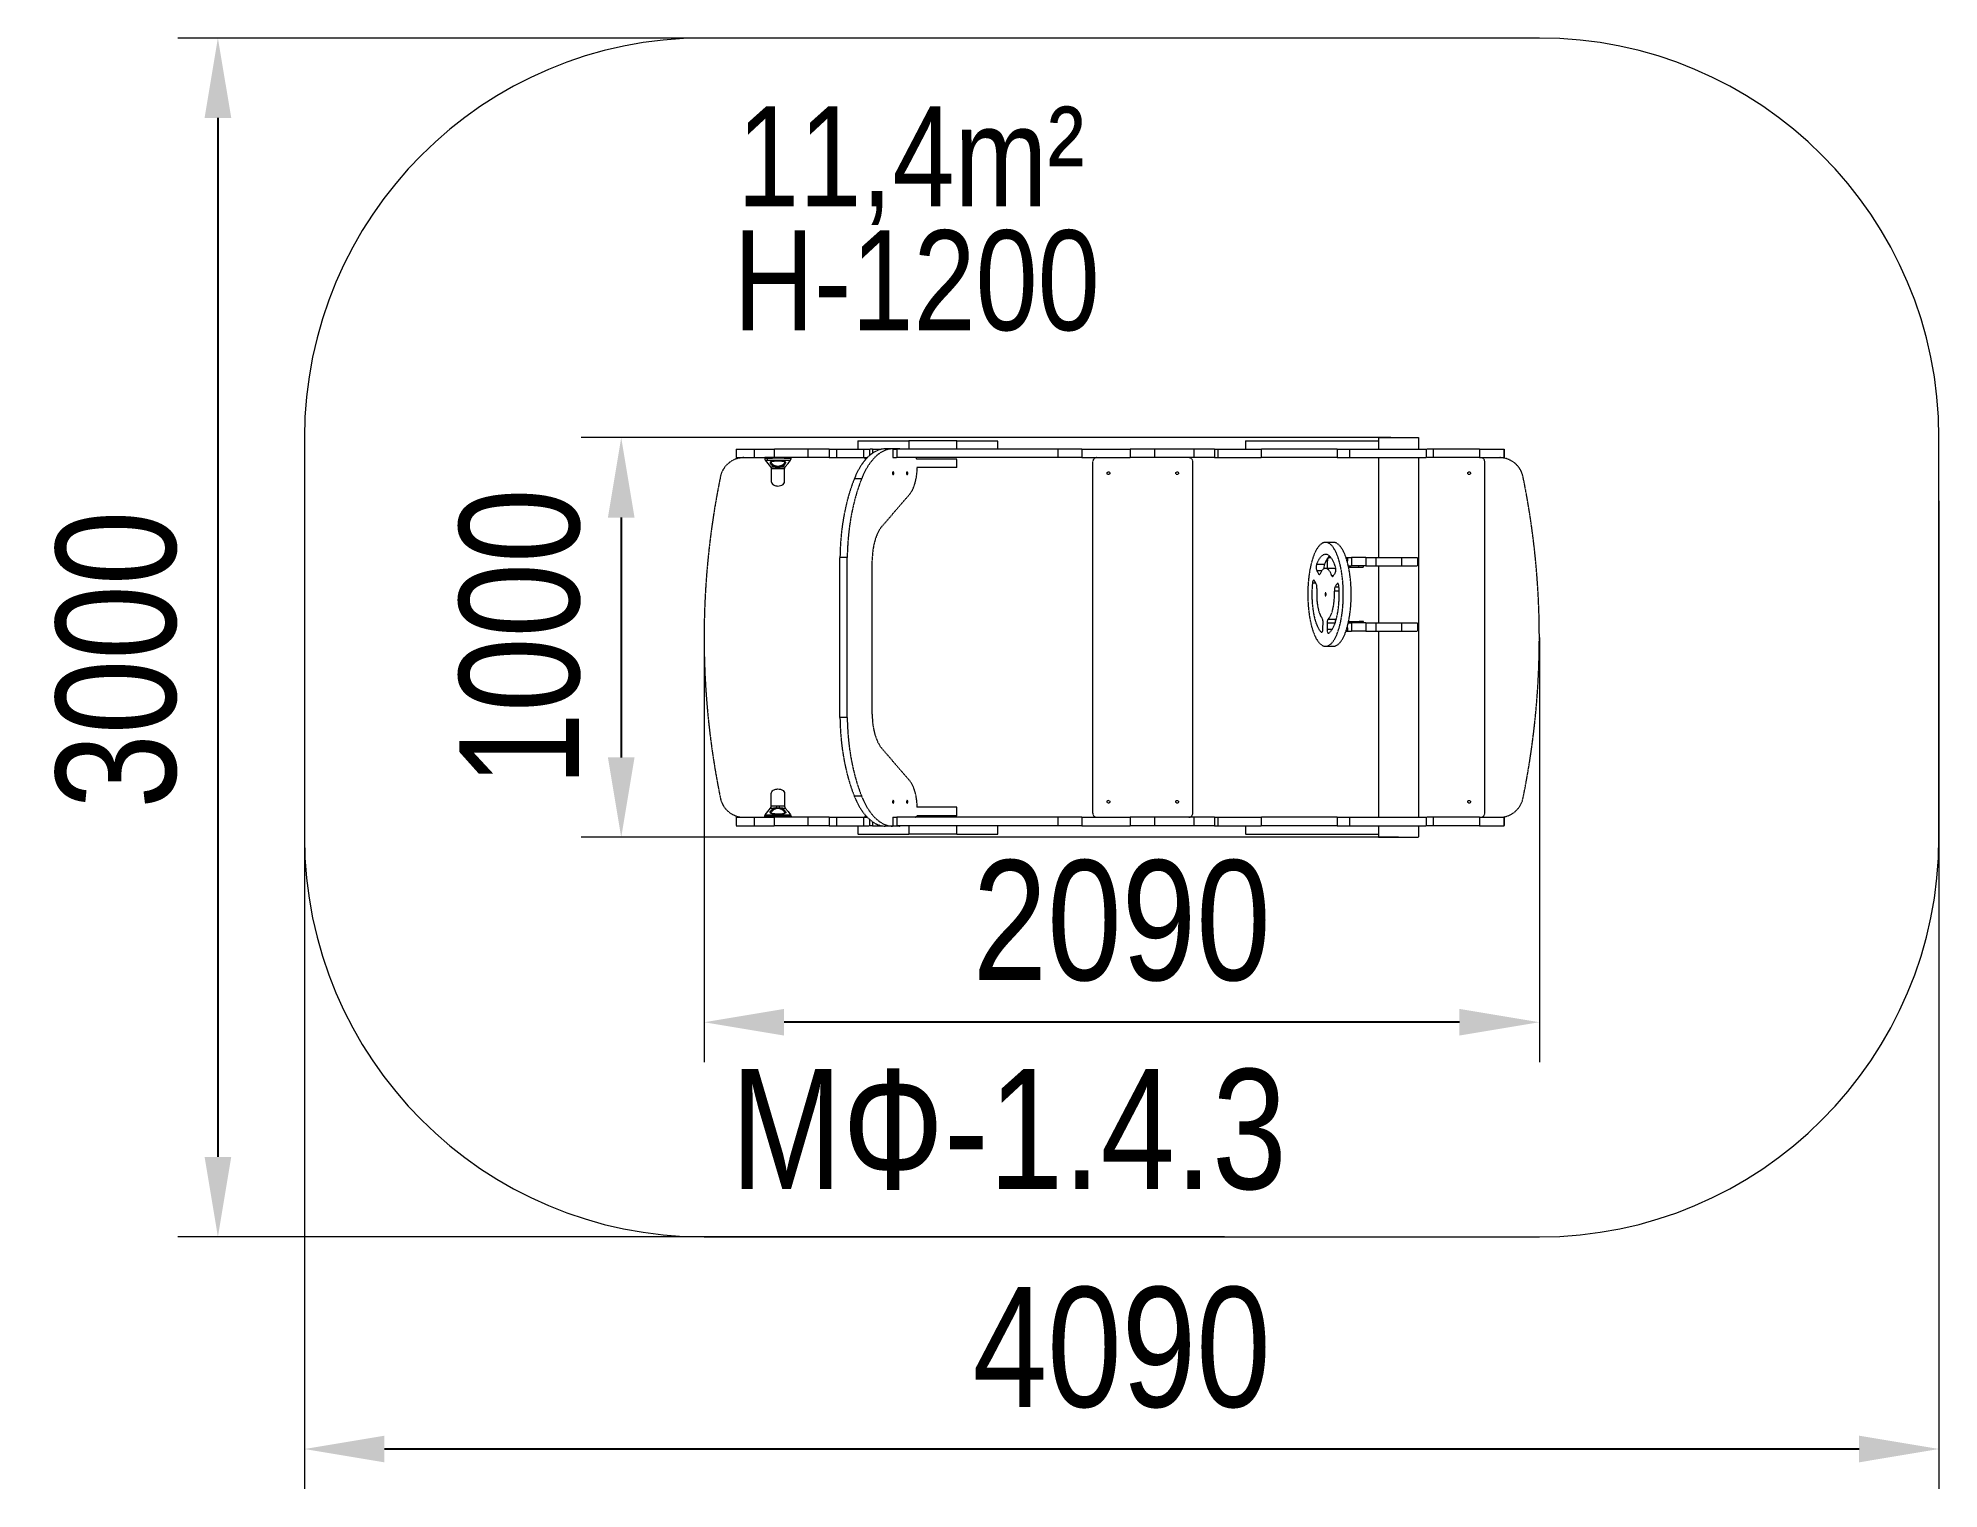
# Model space of a CAD drawing. Header units: millimetres. Extents: x -2702 to 2055, y -1669 to 1962.
import ezdxf

# ---------------------------------------------------------------- set-up
doc = ezdxf.new("R2010")
doc.units = ezdxf.units.MM
doc.linetypes.add('HIDDEN', pattern=[1.905, 1.27, -0.635])
for name, color, linetype in [('DIKOM_АРТИКУЛ', 7, 'Continuous'), ('DIKOM_ЗОНА', 90, 'Continuous'), ('DIKOM_ОБЪЕКТ', 7, 'Continuous'), ('DIKOM_РАЗМЕР_ЗОНА', 7, 'Continuous'), ('DIKOM_РАЗМЕР_ОБЪЕКТА', 7, 'Continuous')]:
    doc.layers.add(name, color=color, linetype=linetype)
doc.styles.add('style1', font='arialbd.ttf', dxfattribs={"width": 0.8})
doc.dimstyles.new('1-50', dxfattribs={"dimtxt": 300, "dimasz": 200, "dimexe": 100, "dimexo": 0, "dimgap": 100, "dimtad": 1, "dimtoh": 1, "dimtxsty": 'style1', "dimcen": 200, "dimclrd": 7, "dimclre": 7, "dimclrt": 7, "dimadec": 1, "dimazin": 2, "dimtfac": 1, "dimtmove": 0, "dimatfit": 2, "dimfxl": 0, "dimlwd": 25, "dimlwe": 18, "dimarcsym": 0})

# ---------------------------------------------------------------- blocks, each defined once
blk = doc.blocks.new('*D1')
at = {"layer": 'Defpoints', "color": 0, "transparency": 16777216}
for p in [(-1035.4, 462.2), (1054.6, 462.2), (-1035.4, -500.6)]:
    blk.add_point(p, dxfattribs=at)
at = {"layer": 'DIKOM_РАЗМЕР_ОБЪЕКТА', "color": 7, "lineweight": 18, "transparency": 16777216}
for p, q in [((-1035.4, 462.2), (-1035.4, -600.6)), ((1054.6, 462.2), (1054.6, -600.6))]:
    blk.add_line(p, q, dxfattribs=at)
at = {"layer": 'DIKOM_РАЗМЕР_ОБЪЕКТА', "color": 7, "lineweight": 25, "transparency": 16777216}
blk.add_line((854.6, -500.6), (-835.4, -500.6), dxfattribs=at)
at = {"layer": 'DIKOM_РАЗМЕР_ОБЪЕКТА', "color": 7, "transparency": 16777216}
for points in [[(-835.4, -467.3), (-835.4, -533.9), (-1035.4, -500.6)], [(854.6, -467.3), (854.6, -533.9), (1054.6, -500.6)]]:
    blk.add_solid(points, dxfattribs=at)
at = {"layer": 'DIKOM_РАЗМЕР_ОБЪЕКТА', "color": 7, "transparency": 16777216, "insert": (9.6, -247.4), "char_height": 300, "attachment_point": 5, "style": 'style1'}
blk.add_mtext('{\\fArial|b0|i0|c204|p34;2090}', dxfattribs=at)
blk = doc.blocks.new('*D2')
at = {"layer": 'Defpoints', "color": 0, "linetype": 'Continuous', "transparency": 16777216}
for p in [(683.1, 962.2), (-1242.8, -37.8), (702.3, -37.8)]:
    blk.add_point(p, dxfattribs=at)
at = {"layer": 'DIKOM_РАЗМЕР_ОБЪЕКТА', "color": 7, "linetype": 'Continuous', "lineweight": 18, "transparency": 16777216}
for p, q in [((683.1, 962.2), (-1342.8, 962.2)), ((702.3, -37.8), (-1342.8, -37.8))]:
    blk.add_line(p, q, dxfattribs=at)
at = {"layer": 'DIKOM_РАЗМЕР_ОБЪЕКТА', "color": 7, "linetype": 'Continuous', "lineweight": 25, "transparency": 16777216}
blk.add_line((-1242.8, 762.2), (-1242.8, 162.2), dxfattribs=at)
at = {"layer": 'DIKOM_РАЗМЕР_ОБЪЕКТА', "color": 7, "linetype": 'Continuous', "transparency": 16777216}
for points in [[(-1276.1, 762.2), (-1209.4, 762.2), (-1242.8, 962.2)], [(-1276.1, 162.2), (-1209.4, 162.2), (-1242.8, -37.8)]]:
    blk.add_solid(points, dxfattribs=at)
at = {"layer": 'DIKOM_РАЗМЕР_ОБЪЕКТА', "color": 7, "linetype": 'Continuous', "lineweight": 40, "transparency": 16777216, "insert": (-1496, 462.2), "char_height": 300, "attachment_point": 5, "rotation": 90, "style": 'style1'}
blk.add_mtext('{\\fArial|b0|i0|c204|p34;1000}', dxfattribs=at)
blk = doc.blocks.new('*D3')
at = {"layer": 'Defpoints', "color": 0, "transparency": 16777216}
for p in [(-2035.4, 804.3), (2054.6, 804.3), (-2035.4, -1568.5)]:
    blk.add_point(p, dxfattribs=at)
at = {"layer": 'DIKOM_РАЗМЕР_ЗОНА', "color": 7, "lineweight": 18, "transparency": 16777216}
for p, q in [((-2035.4, 804.3), (-2035.4, -1668.5)), ((2054.6, 804.3), (2054.6, -1668.5))]:
    blk.add_line(p, q, dxfattribs=at)
at = {"layer": 'DIKOM_РАЗМЕР_ЗОНА', "color": 7, "lineweight": 25, "transparency": 16777216}
blk.add_line((1854.6, -1568.5), (-1835.4, -1568.5), dxfattribs=at)
at = {"layer": 'DIKOM_РАЗМЕР_ЗОНА', "color": 7, "transparency": 16777216}
for points in [[(-1835.4, -1535.2), (-1835.4, -1601.9), (-2035.4, -1568.5)], [(1854.6, -1535.2), (1854.6, -1601.9), (2054.6, -1568.5)]]:
    blk.add_solid(points, dxfattribs=at)
at = {"layer": 'DIKOM_РАЗМЕР_ЗОНА', "color": 7, "transparency": 16777216, "insert": (9.6, -1315.3), "char_height": 300, "attachment_point": 5, "style": 'style1'}
blk.add_mtext('{\\fArial|b0|i0|c204|p34;4090}', dxfattribs=at)
blk = doc.blocks.new('*D4')
at = {"layer": 'Defpoints', "color": 0, "transparency": 16777216}
for p in [(179, 1962.2), (-2252, -1037.8), (267.1, -1037.8)]:
    blk.add_point(p, dxfattribs=at)
at = {"layer": 'DIKOM_РАЗМЕР_ЗОНА', "color": 7, "lineweight": 18, "transparency": 16777216}
for p, q in [((179, 1962.2), (-2352, 1962.2)), ((267.1, -1037.8), (-2352, -1037.8))]:
    blk.add_line(p, q, dxfattribs=at)
at = {"layer": 'DIKOM_РАЗМЕР_ЗОНА', "color": 7, "lineweight": 25, "transparency": 16777216}
blk.add_line((-2252, 1762.2), (-2252, -837.8), dxfattribs=at)
at = {"layer": 'DIKOM_РАЗМЕР_ЗОНА', "color": 7, "transparency": 16777216}
for points in [[(-2285.3, 1762.2), (-2218.6, 1762.2), (-2252, 1962.2)], [(-2285.3, -837.8), (-2218.6, -837.8), (-2252, -1037.8)]]:
    blk.add_solid(points, dxfattribs=at)
at = {"layer": 'DIKOM_РАЗМЕР_ЗОНА', "color": 7, "transparency": 16777216, "insert": (-2505.3, 406.6), "char_height": 300, "attachment_point": 5, "rotation": 90, "style": 'style1'}
blk.add_mtext('{\\fArial|b0|i0|c204|p34;3000}', dxfattribs=at)
blk = doc.blocks.new('A$C323458A0')
at = {"color": 7, "linetype": 'Continuous', "lineweight": 15}
for p, q in [((16.5, 60), (16.5, 27.7)), ((49.5, 27.7), (49.5, 60)), ((0, 3.1), (0, 0.5)), ((0, 0.5), (33, 0.5)), ((0.5, 0), (33, 0)), ((16, 10.9), (16, 11.2)), ((16.3, 9.8), (16, 10.9)), ((33, 0.5), (66, 0.5)), ((33, 0), (65.5, 0)), ((50, 10.9), (49.8, 10.3)), ((50, 11.2), (50, 10.9)), ((66, 0.5), (66, 3.1))]:
    blk.add_line(p, q, dxfattribs=at)
at = {"color": 7, "linetype": 'Continuous', "lineweight": 15, "flags": 128}
for points in [[(49.5, 60), (49.2, 62), (48.3, 64), (46.9, 66), (44.9, 67.6), (42.6, 69), (40.3, 69.9), (38.1, 70.5), (36, 70.8), (33.3, 71), (30, 70.8), (26.5, 70.1), (23.1, 68.8), (20.2, 66.9), (18.1, 64.7), (16.9, 62.3), (16.5, 60)], [(1.2, 6.5), (0.3, 4.9), (0, 3)], [(0, 3.1), (0, 3), (0.3, 2.8), (1.2, 2.6), (2.9, 2.4), (4.2, 2.2), (5.8, 2.1), (7.7, 2), (11, 1.9), (15, 1.8), (17.7, 1.8), (20.5, 1.7), (23.5, 1.7), (28.1, 1.7), (33, 1.7)], [(14.8, 23), (7.7, 14.3), (1.2, 6.5)], [(33.4, 6.3), (32.1, 6.3), (30.5, 6.3), (28.5, 6.3), (25.9, 6.3), (23, 6.3), (20, 6.3), (16.8, 6.4), (13.5, 6.4), (11.1, 6.4), (8.7, 6.5), (7.9, 6.5), (7.2, 6.5), (6.5, 6.5), (5.8, 6.5), (5.1, 6.5), (4.5, 6.5), (2.9, 6.6), (1.8, 6.6), (1.2, 6.5)], [(1.2, 6.5), (1.2, 6.5), (1.2, 6.5)], [(28.5, 23.5), (25.3, 22.7), (22.4, 21.6), (19.8, 20.2), (17.7, 18.7), (15.9, 17.2), (14.6, 15.7), (13.7, 14.2), (13.3, 12.9)], [(13.3, 12.9), (13.6, 11.6), (14.6, 10.6), (16.4, 9.7), (18.9, 9), (21.9, 8.6), (25.5, 8.2), (29.4, 8.1), (33.4, 8)], [(16.5, 27.8), (16.1, 25.3), (14.8, 22.9)], [(28.5, 23.5), (25, 23.4), (21.8, 23.4), (19, 23.3), (16.9, 23.2), (15.5, 23.1), (14.9, 23), (14.9, 23)], [(16, 11.2), (16.2, 11.9), (16.5, 12.7), (16.9, 13.5), (17.5, 14.4), (18.1, 15.2), (19, 16.1), (19.9, 17), (20.9, 17.9), (22.5, 19), (24.3, 20), (26.2, 20.8), (27.8, 21.3), (29.5, 21.7), (33, 22), (34.8, 21.9), (36.5, 21.7), (38.2, 21.3), (39.8, 20.8), (41.2, 20.2), (42.7, 19.5), (43.9, 18.7), (45.1, 17.9), (45.9, 17.2), (46.7, 16.5), (47.5, 15.6), (48, 15), (48.6, 14.3), (49.3, 13.2), (49.8, 12.1), (50, 11.2)], [(16.5, 27.7), (16.7, 28), (17.3, 28.1), (18.3, 28.2), (19.8, 28.3), (21.7, 28.3), (24, 28.3), (26.5, 28.3), (29.3, 28.3)], [(49.6, 10.3), (49.6, 10.3), (49.5, 10.3), (49.3, 10.2), (48.3, 9.7), (46.6, 9.2), (44.5, 8.8), (42.1, 8.6), (39.7, 8.4), (36.8, 8.2), (33.3, 8.2), (31.4, 8.2), (29.4, 8.2), (27.6, 8.3), (26, 8.4), (23.3, 8.6), (21.5, 8.9), (19.8, 9.2), (18.3, 9.5), (17.8, 9.7), (17.4, 9.8), (17.1, 10), (16.8, 10), (16.6, 10)], [(37.4, 23.5), (33, 23.8), (28.5, 23.5)], [(29.3, 28.3), (33, 28.3), (36.7, 28.3)], [(33, 1.7), (37.8, 1.7), (42.4, 1.7), (46.9, 1.8), (50.9, 1.8), (53.7, 1.9), (56.1, 2), (58.3, 2), (61, 2.2), (63.1, 2.4), (64.3, 2.5), (65.2, 2.7), (65.7, 2.8), (66, 3.1)], [(33.4, 8), (37.3, 8.1), (41.1, 8.3), (44.5, 8.6), (47.4, 9.1), (49.8, 9.8), (51.5, 10.6), (52.4, 11.7), (52.7, 12.9)], [(64.7, 6.5), (64.7, 6.5), (64, 6.6), (62.8, 6.6), (61.1, 6.5), (58.8, 6.5), (56.1, 6.4), (53, 6.4), (49.6, 6.4), (45.8, 6.3), (41.8, 6.3), (37.6, 6.3), (33.4, 6.3)], [(36.7, 28.3), (39.5, 28.3), (42, 28.3), (44.3, 28.3), (46.2, 28.3), (47.7, 28.2), (48.7, 28.1), (49.3, 28), (49.5, 27.7)], [(52.7, 12.9), (52.3, 14.2), (51.4, 15.6), (50.1, 17.2), (48.4, 18.7), (46.2, 20.2), (43.6, 21.6), (40.7, 22.7), (37.4, 23.5)], [(51.2, 23), (51.1, 23), (50.8, 23), (50.5, 23.1), (50, 23.1), (49.6, 23.2), (49.2, 23.2), (48.7, 23.2), (48.3, 23.2), (47.8, 23.3), (45.6, 23.3), (43, 23.4), (41.3, 23.4), (39.5, 23.5), (37.4, 23.5)], [(51.2, 22.9), (49.9, 25.3), (49.5, 27.8)], [(64.8, 6.5), (58.3, 14.3), (51.2, 23)], [(66, 2.9), (65.7, 4.9), (64.8, 6.5)]]:
    blk.add_lwpolyline(points, dxfattribs=at)
at = {"color": 7, "linetype": 'Continuous', "lineweight": 15}
for centre, radius, start, end in [((0.5, 0.5), 0.5, 180, 270), ((14, 11), 2.03, 10.0531, 109.4949), ((9.2, 28.9), 20.2, 344.0797, 358.4707), ((56.9, 28.9), 20.2, 181.5156, 195.8832), ((52, 11), 2.03, 70.439, 169.9573), ((65.5, 0.5), 0.5, 270, 0)]:
    blk.add_arc(centre, radius, start, end, dxfattribs=at)

msp = doc.modelspace()

# ---------------------------------------------------------------- linework, layer by layer
at = {"layer": 'DIKOM_ЗОНА', "color": 3, "lineweight": 15}
msp.add_lwpolyline([(2054.61, 962.166, 0.41421356), (1054.61, 1962.166), (-1035.39, 1962.166, 0.41421356), (-2035.39, 962.166), (-2035.39, -37.834, 0.41421356), (-1035.39, -1037.834), (1054.61, -1037.834, 0.41421356), (2054.61, -37.834)], format="xyb", close=True, dxfattribs=at)
at = {"layer": 'DIKOM_ОБЪЕКТ', "color": 7, "linetype": 'HIDDEN', "lineweight": 15}
for p, q in [((-650.39, 954.166), (-650.39, 933.166)), ((-650.39, 954.166), (-522.808, 954.166)), ((-522.808, 954.166), (-522.808, 933.166)), ((-522.373, 954.166), (-522.808, 954.166)), ((-402.808, 954.166), (-522.373, 954.166)), ((-402.808, 933.166), (-402.808, 954.166)), ((-402.808, 954.166), (-300.39, 954.166)), ((-300.39, 933.166), (-300.39, 954.166)), ((319.61, 954.166), (319.61, 933.166)), ((319.61, 954.166), (652.306, 954.166)), ((652.306, 962.166), (652.306, 933.166)), ((652.306, 962.166), (752.306, 962.166)), ((752.306, 962.166), (752.306, 933.166)), ((752.306, 962.166), (752.306, 933.166)), ((-955.39, 933.166), (-955.39, 912.166)), ((-955.39, 933.166), (-910.261, 933.166)), ((-955.39, 912.166), (-910.261, 912.166)), ((-910.261, 933.166), (-910.261, 912.166)), ((-910.261, 933.166), (-860.261, 933.166)), ((-910.261, 912.166), (-860.261, 912.166)), ((-877.39, 909.166), (-877.39, 912.166)), ((-877.39, 912.166), (-877.39, 906.166)), ((-877.39, 909.166), (-877.39, 906.166)), ((-860.261, 933.166), (-860.261, 912.166)), ((-776.098, 933.166), (-860.261, 933.166)), ((-776.098, 912.166), (-860.261, 912.166)), ((-776.098, 933.166), (-776.098, 912.166)), ((-722.206, 933.166), (-776.098, 933.166)), ((-722.206, 912.166), (-776.098, 912.166)), ((-722.206, 933.166), (-722.206, 912.166)), ((-722.206, 933.166), (-704.022, 933.166)), ((-722.206, 912.166), (-704.022, 912.166)), ((-704.022, 933.166), (-704.022, 912.166)), ((-704.022, 933.166), (-636.657, 933.166)), ((-704.022, 912.166), (-636.657, 912.166)), ((-636.657, 933.166), (-636.657, 912.166)), ((-636.657, 933.166), (-621.94, 933.166)), ((-636.657, 912.166), (-627.055, 912.166)), ((-633.071, 912.166), (-633.071, 909.166)), ((-633.071, 909.166), (-629.871, 909.166)), ((-614.033, 933.166), (-621.94, 933.166)), ((-621.94, 933.166), (-621.94, 917.045)), ((-614.033, 933.166), (-597.4, 933.166)), ((-614.033, 933.166), (-614.033, 923.258)), ((-597.4, 933.166), (-597.4, 931.608)), ((-597.4, 933.166), (-591.446, 933.166)), ((-563.272, 934.166), (-581.458, 934.166)), ((-547.244, 934.166), (-563.272, 934.166)), ((-562.993, 933.166), (-562.993, 912.166)), ((-562.993, 933.166), (-552.993, 933.166)), ((-562.993, 912.166), (-552.993, 912.166)), ((-552.993, 933.166), (-552.993, 912.166)), ((-150.243, 933.166), (-552.993, 933.166)), ((-150.243, 912.166), (-552.993, 912.166)), ((-402.808, 908.166), (-503.244, 908.166)), ((-402.808, 887.166), (-402.808, 908.166)), ((-150.243, 933.166), (-150.243, 912.166)), ((-89.839, 933.166), (-150.243, 933.166)), ((-89.839, 912.166), (-150.243, 912.166)), ((-89.839, 933.166), (-89.839, 912.166)), ((-89.839, 933.166), (30.969, 933.166)), ((-89.839, 912.166), (30.969, 912.166)), ((30.969, 933.166), (30.969, 912.166)), ((91.373, 933.166), (30.969, 933.166)), ((91.373, 912.166), (30.969, 912.166)), ((91.373, 933.166), (91.373, 912.166)), ((190.056, 933.166), (91.373, 933.166)), ((190.056, 912.166), (91.373, 912.166)), ((190.056, 933.166), (190.056, 912.166)), ((242.14, 933.166), (190.056, 933.166)), ((242.14, 912.166), (190.056, 912.166)), ((242.14, 933.166), (242.14, 912.166)), ((242.14, 933.166), (250.405, 933.166)), ((242.14, 912.166), (250.405, 912.166)), ((250.405, 933.166), (250.405, 912.166)), ((250.405, 933.166), (358.293, 933.166)), ((250.405, 912.166), (358.293, 912.166)), ((358.293, 933.166), (358.293, 912.166)), ((548.886, 933.166), (358.293, 933.166)), ((548.886, 912.166), (358.293, 912.166)), ((548.886, 933.166), (548.886, 912.166)), ((548.886, 933.166), (579.966, 933.166)), ((548.886, 912.166), (579.966, 912.166)), ((579.966, 933.166), (579.966, 912.166)), ((579.966, 933.166), (772.557, 933.166)), ((579.966, 912.166), (772.557, 912.166)), ((652.306, 912.166), (652.306, 662.166)), ((752.306, 912.166), (752.306, 12.166)), ((752.306, 912.166), (752.306, 12.166)), ((772.557, 912.166), (772.557, 933.166)), ((789.246, 933.166), (772.557, 933.166)), ((789.246, 912.166), (772.557, 912.166)), ((789.246, 933.166), (789.246, 912.166)), ((904.641, 933.166), (789.246, 933.166)), ((904.641, 912.166), (789.246, 912.166)), ((904.641, 933.166), (904.641, 912.166)), ((904.641, 933.166), (966.433, 933.166)), ((904.641, 912.166), (966.433, 912.166)), ((966.433, 933.166), (966.433, 912.166)), ((966.433, 933.166), (966.94, 933.166)), ((966.433, 912.166), (966.94, 912.166)), ((966.94, 912.166), (966.94, 933.166)), ((-641.341, 859.15), (-659.527, 859.15)), ((-402.808, 887.166), (-503.228, 887.166)), ((-62.666, 22.166), (-62.666, 902.166)), ((187.334, 22.166), (187.334, 902.166)), ((187.334, 22.166), (187.334, 902.166)), ((917.963, 22.166), (917.963, 902.166)), ((917.963, 22.166), (917.963, 902.166)), ((-589.744, 741.034), (-522.244, 818.976)), ((539.384, 700.166), (519.65, 700.166)), ((-677.244, 662.166), (-695.43, 662.166)), ((-695.43, 262.166), (-695.43, 662.166)), ((-677.244, 262.166), (-677.244, 662.166)), ((-614.744, 269.901), (-614.744, 654.431)), ((497.137, 645.445), (516.87, 645.445)), ((497.54, 629.503), (502.072, 620.994)), ((497.54, 629.503), (510.575, 629.503)), ((502.072, 620.994), (505.768, 620.994)), ((539.384, 635.166), (519.65, 635.166)), ((523.993, 651.166), (523.993, 635.166)), ((533.831, 661.166), (527.413, 661.166)), ((538.789, 615.922), (543.576, 623.143)), ((570.797, 662.166), (572.168, 662.166)), ((572.168, 662.166), (574.402, 662.166)), ((572.168, 662.166), (572.168, 660.655)), ((574.161, 651.166), (574.508, 651.166)), ((574.402, 662.166), (584.532, 662.166)), ((574.402, 662.166), (574.402, 653.636)), ((574.508, 649.873), (574.508, 651.166)), ((576.629, 641.166), (584.532, 641.166)), ((577.279, 638.166), (602.861, 638.166)), ((584.532, 662.166), (584.532, 641.166)), ((620.432, 662.166), (584.532, 662.166)), ((620.432, 641.166), (584.532, 641.166)), ((602.861, 638.166), (602.861, 641.166)), ((602.861, 638.166), (614.705, 638.166)), ((614.705, 638.166), (614.705, 641.166)), ((620.432, 662.166), (620.432, 641.166)), ((620.432, 662.166), (645.154, 662.166)), ((620.432, 641.166), (645.154, 641.166)), ((645.154, 662.166), (645.154, 641.166)), ((645.154, 662.166), (709.306, 662.166)), ((645.154, 641.166), (709.306, 641.166)), ((652.306, 641.166), (652.306, 499.166)), ((709.306, 662.166), (709.306, 641.166)), ((709.306, 662.166), (749.306, 662.166)), ((709.306, 641.166), (749.306, 641.166)), ((749.306, 662.166), (749.306, 641.166)), ((749.306, 662.166), (749.306, 641.166)), ((486.87, 598.698), (494.958, 598.698)), ((496.528, 595.75), (491.996, 604.259)), ((534.878, 617.523), (539.851, 617.523)), ((541.675, 579.014), (553.718, 579.014)), ((548.281, 596.483), (543.495, 589.262)), ((543.495, 589.262), (553.223, 589.262)), ((548.281, 596.483), (551.418, 596.483)), ((513.13, 484.512), (513.384, 500.242)), ((523.633, 498.826), (523.379, 483.096)), ((523.379, 483.096), (536.471, 483.096)), ((523.633, 498.826), (543.367, 498.826)), ((526.063, 507.929), (545.797, 507.929)), ((543.367, 498.826), (543.355, 498.08)), ((545.797, 507.929), (546.634, 508.719)), ((570.797, 478.166), (572.168, 478.166)), ((572.168, 479.677), (572.168, 478.166)), ((572.168, 478.166), (574.402, 478.166)), ((574.161, 489.166), (574.508, 489.166)), ((574.402, 486.696), (574.402, 478.166)), ((574.402, 478.166), (584.532, 478.166)), ((574.508, 489.166), (574.508, 490.459)), ((576.629, 499.166), (584.532, 499.166)), ((577.279, 502.166), (602.861, 502.166)), ((584.532, 499.166), (584.532, 478.166)), ((620.432, 499.166), (584.532, 499.166)), ((620.432, 478.166), (584.532, 478.166)), ((602.861, 502.166), (602.861, 499.166)), ((614.705, 502.166), (602.861, 502.166)), ((614.705, 499.166), (614.705, 502.166)), ((620.432, 499.166), (620.432, 478.166)), ((620.432, 499.166), (645.154, 499.166)), ((620.432, 478.166), (645.154, 478.166)), ((645.154, 499.166), (645.154, 478.166)), ((645.154, 499.166), (709.306, 499.166)), ((645.154, 478.166), (709.306, 478.166)), ((652.306, 478.166), (652.306, 12.166)), ((709.306, 499.166), (709.306, 478.166)), ((709.306, 499.166), (749.306, 499.166)), ((709.306, 478.166), (749.306, 478.166)), ((749.306, 499.166), (749.306, 478.166)), ((749.306, 499.166), (749.306, 478.166)), ((508.61, 475.52), (510.818, 475.52)), ((519.65, 440.166), (539.384, 440.166)), ((-677.244, 262.166), (-695.43, 262.166)), ((-589.744, 183.299), (-522.244, 105.356)), ((-641.341, 65.182), (-659.527, 65.182)), ((-955.39, 12.166), (-955.39, -8.834)), ((-955.39, 12.166), (-910.261, 12.166)), ((-910.261, 12.166), (-910.261, -8.834)), ((-910.261, 12.166), (-860.261, 12.166)), ((-877.39, 18.166), (-877.39, 12.166)), ((-877.39, 18.166), (-877.39, 15.166)), ((-877.39, 15.166), (-877.39, 12.166)), ((-860.261, 12.166), (-860.261, -8.834)), ((-776.098, 12.166), (-860.261, 12.166)), ((-776.098, 12.166), (-776.098, -8.834)), ((-722.206, 12.166), (-776.098, 12.166)), ((-722.206, 12.166), (-722.206, -8.834)), ((-722.206, 12.166), (-704.022, 12.166)), ((-704.022, 12.166), (-704.022, -8.834)), ((-704.022, 12.166), (-636.657, 12.166)), ((-636.657, 12.166), (-636.657, -8.834)), ((-636.657, 12.166), (-627.055, 12.166)), ((-633.071, 15.166), (-633.071, 12.166)), ((-629.871, 15.166), (-633.071, 15.166)), ((-621.94, 7.287), (-621.94, -8.834)), ((-614.033, 1.075), (-614.033, -8.834)), ((-562.993, 12.166), (-562.993, -8.834)), ((-562.993, 12.166), (-552.993, 12.166)), ((-552.993, 12.166), (-552.993, -8.834)), ((-150.243, 12.166), (-552.993, 12.166)), ((-402.808, 16.166), (-503.244, 16.166)), ((-402.808, 37.166), (-503.228, 37.166)), ((-402.808, 16.166), (-402.808, 37.166)), ((-150.243, 12.166), (-150.243, -8.834)), ((-89.839, 12.166), (-150.243, 12.166)), ((-89.839, 12.166), (-89.839, -8.834)), ((-89.839, 12.166), (30.969, 12.166)), ((30.969, 12.166), (30.969, -8.834)), ((91.373, 12.166), (30.969, 12.166)), ((91.373, 12.166), (91.373, -8.834)), ((190.056, 12.166), (91.373, 12.166)), ((190.056, 12.166), (190.056, -8.834)), ((242.14, 12.166), (190.056, 12.166)), ((242.14, 12.166), (242.14, -8.834)), ((242.14, 12.166), (250.405, 12.166)), ((250.405, 12.166), (250.405, -8.834)), ((250.405, 12.166), (358.293, 12.166)), ((358.293, 12.166), (358.293, -8.834)), ((548.886, 12.166), (358.293, 12.166)), ((548.886, 12.166), (548.886, -8.834)), ((548.886, 12.166), (579.966, 12.166)), ((579.966, 12.166), (579.966, -8.834)), ((579.966, 12.166), (772.557, 12.166)), ((772.557, -8.834), (772.557, 12.166)), ((789.246, 12.166), (772.557, 12.166)), ((789.246, 12.166), (789.246, -8.834)), ((904.641, 12.166), (789.246, 12.166)), ((904.641, 12.166), (904.641, -8.834)), ((904.641, 12.166), (966.433, 12.166)), ((966.433, 12.166), (966.433, -8.834)), ((966.433, 12.166), (966.94, 12.166)), ((966.94, -8.834), (966.94, 12.166)), ((-955.39, -8.834), (-910.261, -8.834)), ((-910.261, -8.834), (-860.261, -8.834)), ((-776.098, -8.834), (-860.261, -8.834)), ((-722.206, -8.834), (-776.098, -8.834)), ((-722.206, -8.834), (-704.022, -8.834)), ((-704.022, -8.834), (-636.657, -8.834)), ((-650.39, -8.834), (-650.39, -29.834)), ((-650.39, -29.834), (-522.808, -29.834)), ((-636.657, -8.834), (-621.94, -8.834)), ((-614.033, -8.834), (-621.94, -8.834)), ((-614.033, -8.834), (-597.4, -8.834)), ((-597.4, -7.276), (-597.4, -8.834)), ((-597.4, -8.834), (-591.446, -8.834)), ((-563.272, -9.834), (-581.458, -9.834)), ((-547.244, -9.834), (-563.272, -9.834)), ((-562.993, -8.834), (-552.993, -8.834)), ((-150.243, -8.834), (-552.993, -8.834)), ((-522.808, -8.834), (-522.808, -29.834)), ((-402.808, -29.834), (-522.808, -29.834)), ((-402.808, -29.834), (-402.808, -8.834)), ((-402.808, -29.834), (-300.39, -29.834)), ((-300.39, -29.834), (-300.39, -8.834)), ((-89.839, -8.834), (-150.243, -8.834)), ((-89.839, -8.834), (30.969, -8.834)), ((91.373, -8.834), (30.969, -8.834)), ((190.056, -8.834), (91.373, -8.834)), ((242.14, -8.834), (190.056, -8.834)), ((242.14, -8.834), (250.405, -8.834)), ((250.405, -8.834), (358.293, -8.834)), ((319.61, -8.834), (319.61, -29.834)), ((319.61, -29.834), (652.306, -29.834)), ((548.886, -8.834), (358.293, -8.834)), ((548.886, -8.834), (579.966, -8.834)), ((579.966, -8.834), (772.557, -8.834)), ((652.306, -8.834), (652.306, -37.834)), ((652.306, -37.834), (752.306, -37.834)), ((752.306, -8.834), (752.306, -37.834)), ((752.306, -8.834), (752.306, -37.834)), ((789.246, -8.834), (772.557, -8.834)), ((904.641, -8.834), (789.246, -8.834)), ((904.641, -8.834), (966.433, -8.834)), ((966.433, -8.834), (966.94, -8.834))]:
    msp.add_line(p, q, dxfattribs=at)
at = {"layer": 'DIKOM_ОБЪЕКТ', "color": 7, "linetype": 'HIDDEN', "lineweight": 15, "flags": 128}
for points in [[(-581.458, 934.166), (-584.657, 934.064), (-587.852, 933.757), (-591.041, 933.246), (-594.22, 932.531), (-597.386, 931.613), (-600.536, 930.493), (-603.666, 929.172), (-606.773, 927.652), (-609.855, 925.933), (-612.907, 924.018), (-615.927, 921.909), (-618.912, 919.608), (-621.859, 917.117), (-624.764, 914.439), (-627.625, 911.577), (-630.439, 908.532), (-633.203, 905.31), (-635.913, 901.912), (-638.568, 898.343), (-641.165, 894.605), (-643.7, 890.704), (-646.172, 886.642), (-648.577, 882.424), (-650.914, 878.054), (-653.18, 873.537), (-655.372, 868.878), (-657.488, 864.081), (-659.527, 859.15)], [(-563.272, 934.166), (-566.471, 934.064), (-569.666, 933.757), (-572.855, 933.246), (-576.034, 932.531), (-579.2, 931.613), (-582.349, 930.493), (-585.479, 929.172), (-588.587, 927.652), (-591.668, 925.933), (-594.721, 924.018), (-597.741, 921.909), (-600.726, 919.608), (-603.672, 917.117), (-606.578, 914.439), (-609.439, 911.577), (-612.252, 908.532), (-615.016, 905.31), (-617.727, 901.912), (-620.382, 898.343), (-622.978, 894.605), (-625.513, 890.704), (-627.985, 886.642), (-630.391, 882.424), (-632.727, 878.054), (-634.993, 873.537), (-637.185, 868.878), (-639.302, 864.081), (-641.341, 859.15)], [(-503.244, 908.166), (-503.465, 908.715), (-503.969, 909.724), (-504.541, 910.579), (-505.167, 911.262), (-505.835, 911.761), (-506.532, 912.064), (-507.244, 912.166)], [(-659.527, 859.15), (-662.052, 852.679), (-664.494, 846.083), (-666.853, 839.367), (-669.128, 832.535), (-671.316, 825.591), (-673.417, 818.539), (-675.428, 811.385), (-677.35, 804.133), (-679.18, 796.786), (-680.917, 789.35), (-682.561, 781.829), (-684.111, 774.229), (-685.564, 766.553), (-686.922, 758.807), (-688.181, 750.995), (-689.343, 743.123), (-690.406, 735.195), (-691.369, 727.216), (-692.232, 719.192), (-692.994, 711.127), (-693.655, 703.026), (-694.215, 694.895), (-694.672, 686.738), (-695.027, 678.561), (-695.28, 670.369), (-695.43, 662.166)], [(-641.341, 859.15), (-643.865, 852.679), (-646.308, 846.083), (-648.667, 839.367), (-650.941, 832.535), (-653.129, 825.591), (-655.23, 818.539), (-657.242, 811.385), (-659.163, 804.133), (-660.993, 796.786), (-662.731, 789.35), (-664.375, 781.829), (-665.924, 774.229), (-667.378, 766.553), (-668.735, 758.807), (-669.995, 750.995), (-671.156, 743.123), (-672.219, 735.195), (-673.182, 727.216), (-674.045, 719.192), (-674.807, 711.127), (-675.469, 703.026), (-676.028, 694.895), (-676.485, 686.738), (-676.841, 678.561), (-677.094, 670.369), (-677.244, 662.166)], [(-562.244, 876.666), (-562.663, 876.564), (-563.057, 876.265), (-563.404, 875.786), (-563.684, 875.154), (-563.88, 874.407), (-563.981, 873.588), (-563.981, 872.744), (-563.88, 871.925), (-563.684, 871.178), (-563.404, 870.546), (-563.057, 870.067), (-562.663, 869.768), (-562.244, 869.666), (-561.825, 869.768), (-561.43, 870.067), (-561.083, 870.546), (-560.804, 871.178), (-560.607, 871.925), (-560.507, 872.744), (-560.507, 873.588), (-560.607, 874.407), (-560.804, 875.154), (-561.083, 875.786), (-561.43, 876.265), (-561.825, 876.564), (-562.244, 876.666)], [(-527.244, 876.666), (-527.663, 876.564), (-528.057, 876.265), (-528.404, 875.786), (-528.684, 875.154), (-528.88, 874.407), (-528.981, 873.588), (-528.981, 872.744), (-528.88, 871.925), (-528.684, 871.178), (-528.404, 870.546), (-528.057, 870.067), (-527.663, 869.768), (-527.244, 869.666), (-526.825, 869.768), (-526.43, 870.067), (-526.083, 870.546), (-525.804, 871.178), (-525.607, 871.925), (-525.506, 872.744), (-525.506, 873.588), (-525.607, 874.407), (-525.804, 875.154), (-526.083, 875.786), (-526.43, 876.265), (-526.825, 876.564), (-527.244, 876.666)], [(-522.244, 818.976), (-520.458, 821.164), (-518.732, 823.537), (-517.071, 826.086), (-515.478, 828.806), (-513.959, 831.689), (-512.518, 834.728), (-511.158, 837.912), (-509.883, 841.235), (-508.697, 844.687), (-507.603, 848.258), (-506.603, 851.939), (-505.702, 855.719), (-504.901, 859.588), (-504.201, 863.537), (-503.607, 867.552), (-503.118, 871.625), (-502.736, 875.743), (-502.463, 879.896), (-502.299, 884.071), (-502.247, 887.166)], [(-589.744, 741.034), (-591.689, 738.668), (-593.578, 736.128), (-595.407, 733.419), (-597.173, 730.546), (-598.871, 727.515), (-600.499, 724.332), (-602.053, 721.005), (-603.529, 717.54), (-604.925, 713.944), (-606.238, 710.224), (-607.465, 706.389), (-608.603, 702.447), (-609.65, 698.405), (-610.604, 694.271), (-611.463, 690.055), (-612.226, 685.765), (-612.89, 681.411), (-613.454, 677), (-613.917, 672.543), (-614.278, 668.048), (-614.537, 663.525), (-614.692, 658.983), (-614.744, 654.431)], [(482.237, 640.408), (481.323, 636.059), (480.467, 631.608), (479.673, 627.063), (478.939, 622.43), (478.269, 617.717), (477.663, 612.93), (477.121, 608.078), (476.644, 603.166), (476.234, 598.204), (475.891, 593.199), (475.616, 588.158), (475.408, 583.09), (475.269, 578.001), (475.198, 572.901), (475.195, 567.796), (475.262, 562.695), (475.396, 557.605), (475.599, 552.535), (475.869, 547.492), (476.208, 542.484), (476.613, 537.519), (477.084, 532.604), (477.622, 527.746), (478.224, 522.955), (478.89, 518.236), (479.618, 513.597), (480.409, 509.045), (481.26, 504.588), (482.17, 500.232), (483.138, 495.983), (484.162, 491.849), (485.241, 487.836), (486.373, 483.95), (487.556, 480.196), (488.789, 476.582), (490.07, 473.111), (491.396, 469.79), (492.765, 466.624), (494.176, 463.618), (495.627, 460.776), (497.114, 458.103), (498.636, 455.602), (500.19, 453.279), (501.775, 451.135), (503.387, 449.175), (505.024, 447.401), (506.684, 445.817), (508.364, 444.424), (510.061, 443.226), (511.773, 442.223), (513.497, 441.417), (515.23, 440.81), (516.971, 440.402), (518.715, 440.195), (520.461, 440.188), (522.206, 440.381), (523.946, 440.774), (525.68, 441.367), (527.405, 442.159), (529.118, 443.148), (530.816, 444.332), (532.497, 445.711), (534.159, 447.282), (535.798, 449.042), (537.411, 450.989), (538.998, 453.119), (540.555, 455.43), (542.079, 457.919), (543.569, 460.58), (545.022, 463.41), (546.436, 466.405), (547.809, 469.559), (549.138, 472.869), (550.422, 476.329), (551.658, 479.933), (552.845, 483.677), (553.981, 487.554), (555.063, 491.559), (556.092, 495.684), (557.064, 499.925), (557.978, 504.274), (558.833, 508.724), (559.628, 513.269), (560.361, 517.902), (561.032, 522.615), (561.638, 527.402), (562.18, 532.255), (562.656, 537.166), (563.066, 542.128), (563.409, 547.133), (563.685, 552.174), (563.892, 557.243), (564.032, 562.331), (564.103, 567.432), (564.105, 572.536), (564.039, 577.637), (563.905, 582.727), (563.702, 587.797), (563.431, 592.84), (563.093, 597.848), (562.688, 602.814), (562.216, 607.729), (561.679, 612.586), (561.077, 617.378), (560.411, 622.096), (559.682, 626.735), (558.892, 631.287), (558.041, 635.744), (557.131, 640.1), (556.163, 644.349), (555.139, 648.483), (554.06, 652.496), (552.928, 656.383), (551.744, 660.136), (550.512, 663.751), (549.231, 667.221), (547.905, 670.542), (546.536, 673.708), (545.124, 676.714), (543.674, 679.556), (542.187, 682.229), (540.665, 684.73), (539.11, 687.054), (537.526, 689.197), (535.914, 691.157), (534.276, 692.931), (532.617, 694.515), (530.937, 695.908), (529.24, 697.106), (527.528, 698.109), (525.804, 698.915), (524.07, 699.522), (522.33, 699.93), (520.586, 700.137), (518.84, 700.145), (517.095, 699.951), (515.354, 699.558), (513.62, 698.965), (511.895, 698.174), (510.183, 697.185), (508.484, 696), (506.803, 694.621), (505.142, 693.05), (503.503, 691.29), (501.889, 689.343), (500.303, 687.213), (498.746, 684.902), (497.221, 682.414), (495.732, 679.752), (494.278, 676.922), (492.865, 673.928), (491.492, 670.773), (490.163, 667.463), (488.879, 664.003), (487.643, 660.399), (486.456, 656.655), (485.32, 652.778), (484.237, 648.774), (483.209, 644.648), (482.237, 640.408)], [(544.491, 638.903), (543.408, 642.104), (542.276, 645.158), (541.098, 648.061), (539.877, 650.806), (538.614, 653.387), (537.313, 655.799), (535.977, 658.037), (534.607, 660.098), (533.207, 661.975), (531.779, 663.667), (530.327, 665.169), (528.853, 666.478), (527.36, 667.592), (525.852, 668.508), (524.332, 669.225), (522.801, 669.741), (521.265, 670.055), (519.725, 670.166), (518.185, 670.074), (516.648, 669.78), (515.117, 669.284), (513.595, 668.586), (512.085, 667.689), (510.591, 666.594), (509.115, 665.304), (507.661, 663.82), (506.231, 662.147), (504.828, 660.287), (503.455, 658.244), (502.115, 656.023), (500.811, 653.627), (499.544, 651.062), (498.319, 648.333), (497.137, 645.445)], [(539.384, 440.166), (540.195, 440.188), (541.939, 440.381), (543.68, 440.774), (545.414, 441.367), (547.139, 442.159), (548.852, 443.148), (550.55, 444.332), (552.231, 445.711), (553.892, 447.282), (555.531, 449.042), (557.145, 450.989), (558.732, 453.119), (560.288, 455.43), (561.813, 457.919), (563.303, 460.58), (564.756, 463.41), (566.17, 466.405), (567.542, 469.559), (568.872, 472.869), (570.155, 476.329), (571.392, 479.933), (572.578, 483.677), (573.714, 487.554), (574.797, 491.559), (575.825, 495.684), (576.797, 499.925), (577.712, 504.274), (578.567, 508.724), (579.362, 513.269), (580.095, 517.902), (580.765, 522.615), (581.372, 527.402), (581.914, 532.255), (582.39, 537.166), (582.8, 542.128), (583.143, 547.133), (583.418, 552.174), (583.626, 557.243), (583.765, 562.331), (583.836, 567.432), (583.839, 572.536), (583.773, 577.637), (583.638, 582.727), (583.435, 587.797), (583.165, 592.84), (582.827, 597.848), (582.421, 602.814), (581.95, 607.729), (581.413, 612.586), (580.811, 617.378), (580.145, 622.096), (579.416, 626.735), (578.625, 631.287), (577.775, 635.744), (576.864, 640.1), (575.896, 644.349), (574.872, 648.483), (573.793, 652.496), (572.661, 656.383), (571.478, 660.136), (570.245, 663.751), (568.965, 667.221), (567.639, 670.542), (566.269, 673.708), (564.858, 676.714), (563.408, 679.556), (561.92, 682.229), (560.398, 684.73), (558.844, 687.054), (557.259, 689.197), (555.647, 691.157), (554.01, 692.931), (552.35, 694.515), (550.671, 695.908), (548.973, 697.106), (547.262, 698.109), (545.538, 698.915), (543.804, 699.522), (542.064, 699.93), (540.319, 700.137), (539.384, 700.166)], [(502.072, 620.994), (502.535, 620.266), (503.031, 619.753), (503.547, 619.468), (504.073, 619.419), (504.595, 619.605), (505.101, 620.023), (505.579, 620.663), (506.018, 621.51)], [(534.878, 617.523), (533.938, 619.965), (532.952, 622.248), (531.923, 624.364), (530.855, 626.307), (529.751, 628.07), (528.615, 629.647), (527.45, 631.035), (526.26, 632.227), (525.049, 633.221), (523.82, 634.012), (522.579, 634.6), (521.327, 634.981), (520.071, 635.154), (518.813, 635.12), (517.558, 634.878), (516.31, 634.428), (515.072, 633.773), (513.849, 632.914), (512.644, 631.854), (511.462, 630.597), (510.306, 629.146), (509.18, 627.506), (508.088, 625.683), (507.033, 623.682), (506.018, 621.51)], [(529.517, 665.915), (528.849, 665.304), (527.394, 663.82), (525.964, 662.147), (524.561, 660.287), (523.188, 658.244), (521.848, 656.023), (520.544, 653.627), (519.278, 651.062), (518.053, 648.333), (516.87, 645.445)], [(527.413, 661.166), (526.927, 661.064), (526.45, 660.761), (525.992, 660.262), (525.564, 659.579), (525.173, 658.724), (524.828, 657.715), (524.536, 656.573), (524.302, 655.32), (524.132, 653.983), (524.028, 652.589), (523.993, 651.166)], [(543.576, 623.143), (543.991, 623.884), (544.367, 624.79), (544.694, 625.843), (544.968, 627.022), (545.181, 628.302), (545.33, 629.657), (545.411, 631.061), (545.424, 632.484), (545.367, 633.898), (545.242, 635.274), (545.052, 636.584), (544.8, 637.802), (544.491, 638.903)], [(574.508, 651.166), (574.473, 652.589), (574.37, 653.983), (574.199, 655.32), (573.965, 656.573), (573.673, 657.715), (573.328, 658.724), (572.937, 659.579), (572.509, 660.262), (572.052, 660.761), (571.575, 661.064), (571.088, 661.166)], [(486.87, 598.698), (486.464, 594.353), (486.125, 589.96), (485.854, 585.526), (485.652, 581.061), (485.519, 576.574), (485.455, 572.074), (485.46, 567.57), (485.535, 563.072), (485.679, 558.588), (485.891, 554.127), (486.173, 549.699), (486.522, 545.312), (486.938, 540.976), (487.421, 536.699), (487.969, 532.49), (488.581, 528.357), (489.257, 524.309), (489.994, 520.355), (490.791, 516.501), (491.646, 512.756), (492.559, 509.127), (493.527, 505.623), (494.547, 502.249), (495.618, 499.013), (496.738, 495.921), (497.905, 492.98), (499.116, 490.196), (500.368, 487.573), (501.66, 485.119), (502.988, 482.836), (504.349, 480.731), (505.742, 478.808), (507.163, 477.069), (508.61, 475.52)], [(491.996, 604.259), (491.569, 604.941), (491.113, 605.439), (490.637, 605.742), (490.151, 605.844), (489.666, 605.744), (489.19, 605.444), (488.733, 604.948), (488.305, 604.269), (487.915, 603.418), (487.57, 602.414), (487.277, 601.277), (487.042, 600.03), (486.87, 598.698)], [(498.009, 585.047), (497.756, 581.444), (497.573, 577.806), (497.461, 574.142), (497.419, 570.467), (497.449, 566.79), (497.55, 563.124), (497.722, 559.481), (497.963, 555.871), (498.275, 552.308), (498.654, 548.802), (499.101, 545.364), (499.614, 542.005), (500.191, 538.737), (500.83, 535.569), (501.529, 532.512), (502.287, 529.576), (503.099, 526.77), (503.966, 524.102), (504.882, 521.582), (505.845, 519.218), (506.853, 517.016), (507.901, 514.985), (508.988, 513.13), (510.108, 511.459), (511.259, 509.974)], [(518.499, 572.327), (518.364, 571.524), (518.292, 570.653), (518.289, 569.757), (518.355, 568.882), (518.485, 568.071), (518.673, 567.366), (518.911, 566.8), (519.186, 566.404), (519.484, 566.196), (519.79, 566.187), (520.089, 566.378), (520.367, 566.759), (520.608, 567.31), (520.801, 568.005), (520.937, 568.808), (521.008, 569.679), (521.011, 570.575), (520.946, 571.45), (520.816, 572.261), (520.627, 572.967), (520.389, 573.532), (520.115, 573.928), (519.817, 574.136), (519.511, 574.145), (519.211, 573.954), (518.934, 573.574), (518.693, 573.022), (518.499, 572.327)], [(526.063, 507.929), (527.257, 509.089), (528.426, 510.445), (529.567, 511.992), (530.677, 513.725), (531.751, 515.639), (532.786, 517.727), (533.78, 519.983), (534.728, 522.4), (535.628, 524.97), (536.476, 527.684), (537.271, 530.535), (538.01, 533.512), (538.689, 536.607), (539.308, 539.809), (539.864, 543.108), (540.355, 546.494), (540.78, 549.956), (541.137, 553.482), (541.425, 557.062), (541.644, 560.684), (541.792, 564.336), (541.869, 568.007), (541.875, 571.685), (541.81, 575.358), (541.675, 579.014)], [(527.589, 472.898), (529.079, 474.041), (530.55, 475.38), (531.999, 476.911), (533.422, 478.632), (534.818, 480.538), (536.183, 482.625), (537.514, 484.891), (538.809, 487.329), (540.066, 489.935), (541.281, 492.704), (542.452, 495.63), (543.576, 498.708), (544.652, 501.93), (545.678, 505.291), (546.651, 508.783), (547.568, 512.4), (548.43, 516.134), (549.233, 519.978), (549.976, 523.923), (550.657, 527.963), (551.275, 532.087), (551.83, 536.29), (552.319, 540.56), (552.742, 544.891), (553.097, 549.273), (553.385, 553.698), (553.605, 558.156), (553.755, 562.638), (553.836, 567.136), (553.848, 571.639), (553.791, 576.14), (553.664, 580.629), (553.469, 585.096), (553.205, 589.533)], [(534.878, 617.523), (535.288, 616.559), (535.743, 615.79), (536.233, 615.234), (536.747, 614.905), (537.272, 614.809), (537.795, 614.95), (538.305, 615.324), (538.789, 615.922)], [(543.495, 589.262), (543.047, 588.454), (542.648, 587.455), (542.305, 586.289), (542.028, 584.984), (541.822, 583.569), (541.693, 582.079), (541.643, 580.548), (541.675, 579.014)], [(553.205, 589.533), (553.077, 590.907), (552.883, 592.213), (552.628, 593.426), (552.317, 594.521), (551.956, 595.475), (551.552, 596.27), (551.113, 596.889), (550.649, 597.319), (550.169, 597.553), (549.682, 597.584), (549.198, 597.414), (548.728, 597.044), (548.281, 596.483)], [(508.61, 475.52), (509.08, 475.157), (509.564, 474.994), (510.051, 475.033), (510.531, 475.274), (510.994, 475.712), (511.432, 476.337), (511.834, 477.138), (512.194, 478.098), (512.503, 479.197), (512.756, 480.414), (512.947, 481.723), (513.073, 483.099), (513.13, 484.512)], [(513.384, 500.242), (513.369, 501.779), (513.273, 503.29), (513.099, 504.741), (512.851, 506.096), (512.534, 507.324), (512.158, 508.396), (511.729, 509.287), (511.259, 509.974)], [(523.379, 483.096), (523.391, 481.673), (523.472, 480.269), (523.62, 478.913), (523.832, 477.632), (524.105, 476.452), (524.432, 475.398), (524.807, 474.489), (525.222, 473.746), (525.669, 473.183), (526.139, 472.81), (526.622, 472.637), (527.109, 472.666), (527.589, 472.898)], [(526.063, 507.929), (525.573, 507.374), (525.118, 506.606), (524.708, 505.642), (524.354, 504.507), (524.063, 503.226), (523.843, 501.83), (523.699, 500.352), (523.633, 498.826)], [(545.797, 507.929), (545.307, 507.374), (544.851, 506.606), (544.441, 505.642), (544.087, 504.507), (543.796, 503.226), (543.576, 501.83), (543.432, 500.352), (543.367, 498.826)], [(571.088, 479.166), (571.575, 479.268), (572.052, 479.571), (572.509, 480.07), (572.937, 480.754), (573.328, 481.609), (573.673, 482.617), (573.965, 483.76), (574.199, 485.012), (574.37, 486.349), (574.473, 487.743), (574.508, 489.166)], [(-695.43, 262.166), (-695.28, 253.964), (-695.027, 245.771), (-694.672, 237.594), (-694.215, 229.437), (-693.655, 221.306), (-692.994, 213.205), (-692.232, 205.14), (-691.369, 197.116), (-690.406, 189.137), (-689.343, 181.209), (-688.181, 173.337), (-686.922, 165.525), (-685.564, 157.779), (-684.111, 150.103), (-682.561, 142.503), (-680.917, 134.982), (-679.18, 127.546), (-677.35, 120.2), (-675.428, 112.947), (-673.417, 105.793), (-671.316, 98.741), (-669.128, 91.798), (-666.853, 84.966), (-664.494, 78.249), (-662.052, 71.653), (-659.527, 65.182)], [(-677.244, 262.166), (-677.094, 253.964), (-676.841, 245.771), (-676.485, 237.594), (-676.028, 229.437), (-675.469, 221.306), (-674.807, 213.205), (-674.045, 205.14), (-673.182, 197.116), (-672.219, 189.137), (-671.156, 181.209), (-669.995, 173.337), (-668.735, 165.525), (-667.378, 157.779), (-665.924, 150.103), (-664.375, 142.503), (-662.731, 134.982), (-660.993, 127.546), (-659.163, 120.2), (-657.242, 112.947), (-655.23, 105.793), (-653.129, 98.741), (-650.941, 91.798), (-648.667, 84.966), (-646.308, 78.249), (-643.865, 71.653), (-641.341, 65.182)], [(-614.744, 269.901), (-614.692, 265.35), (-614.537, 260.808), (-614.278, 256.285), (-613.917, 251.789), (-613.454, 247.332), (-612.89, 242.921), (-612.226, 238.567), (-611.463, 234.277), (-610.604, 230.061), (-609.65, 225.928), (-608.603, 221.886), (-607.465, 217.943), (-606.238, 214.108), (-604.925, 210.388), (-603.529, 206.792), (-602.053, 203.327), (-600.499, 200), (-598.871, 196.818), (-597.173, 193.787), (-595.407, 190.914), (-593.578, 188.204), (-591.689, 185.664), (-589.744, 183.299)], [(-502.247, 37.166), (-502.299, 40.261), (-502.463, 44.437), (-502.736, 48.589), (-503.118, 52.707), (-503.607, 56.78), (-504.201, 60.796), (-504.901, 64.744), (-505.702, 68.613), (-506.603, 72.394), (-507.603, 76.074), (-508.697, 79.646), (-509.883, 83.097), (-511.158, 86.42), (-512.518, 89.605), (-513.959, 92.643), (-515.478, 95.526), (-517.071, 98.246), (-518.732, 100.796), (-520.458, 103.168), (-522.244, 105.356)], [(-659.527, 65.182), (-657.488, 60.252), (-655.372, 55.454), (-653.18, 50.795), (-650.914, 46.278), (-648.577, 41.908), (-646.172, 37.691), (-643.7, 33.629), (-641.165, 29.727), (-638.568, 25.99), (-635.913, 22.42), (-633.203, 19.022), (-630.439, 15.8), (-627.625, 12.756), (-624.764, 9.893), (-621.859, 7.215), (-618.912, 4.724), (-615.927, 2.423), (-612.907, 0.314), (-609.855, -1.601), (-606.773, -3.319), (-603.666, -4.84), (-600.536, -6.161), (-597.386, -7.281), (-594.22, -8.199), (-591.041, -8.913), (-587.852, -9.425), (-584.657, -9.732), (-581.458, -9.834)], [(-641.341, 65.182), (-639.302, 60.252), (-637.185, 55.454), (-634.993, 50.795), (-632.727, 46.278), (-630.391, 41.908), (-627.985, 37.691), (-625.513, 33.629), (-622.978, 29.727), (-620.382, 25.99), (-617.727, 22.42), (-615.016, 19.022), (-612.252, 15.8), (-609.439, 12.756), (-606.578, 9.893), (-603.672, 7.215), (-600.726, 4.724), (-597.741, 2.423), (-594.721, 0.314), (-591.668, -1.601), (-588.587, -3.319), (-585.479, -4.84), (-582.349, -6.161), (-579.2, -7.281), (-576.034, -8.199), (-572.855, -8.913), (-569.666, -9.425), (-566.471, -9.732), (-563.272, -9.834)], [(-562.244, 54.666), (-562.663, 54.564), (-563.057, 54.265), (-563.404, 53.786), (-563.684, 53.154), (-563.88, 52.407), (-563.981, 51.588), (-563.981, 50.744), (-563.88, 49.925), (-563.684, 49.178), (-563.404, 48.546), (-563.057, 48.067), (-562.663, 47.768), (-562.244, 47.666), (-561.825, 47.768), (-561.43, 48.067), (-561.083, 48.546), (-560.804, 49.178), (-560.607, 49.925), (-560.507, 50.744), (-560.507, 51.588), (-560.607, 52.407), (-560.804, 53.154), (-561.083, 53.786), (-561.43, 54.265), (-561.825, 54.564), (-562.244, 54.666)], [(-527.244, 54.666), (-527.663, 54.564), (-528.057, 54.265), (-528.404, 53.786), (-528.684, 53.154), (-528.88, 52.407), (-528.981, 51.588), (-528.981, 50.744), (-528.88, 49.925), (-528.684, 49.178), (-528.404, 48.546), (-528.057, 48.067), (-527.663, 47.768), (-527.244, 47.666), (-526.825, 47.768), (-526.43, 48.067), (-526.083, 48.546), (-525.804, 49.178), (-525.607, 49.925), (-525.506, 50.744), (-525.506, 51.588), (-525.607, 52.407), (-525.804, 53.154), (-526.083, 53.786), (-526.43, 54.265), (-526.825, 54.564), (-527.244, 54.666)], [(-507.244, 12.166), (-506.532, 12.268), (-505.835, 12.571), (-505.167, 13.07), (-504.541, 13.754), (-503.969, 14.609), (-503.465, 15.617), (-503.244, 16.166)]]:
    msp.add_lwpolyline(points, dxfattribs=at)
at = {"layer": 'DIKOM_ОБЪЕКТ', "color": 7, "linetype": 'HIDDEN', "lineweight": 15}
for centre in [(-23.666, 873.166), (148.334, 873.166), (878.963, 873.166), (-23.666, 51.166), (148.334, 51.166), (878.963, 51.166)]:
    msp.add_circle(centre, 3.5, dxfattribs=at)
for centre, radius, start, end in [((-935.784, 852.166), 60, 90, 168.402749), ((-547.466, 930.86), 3.33, 43.832604, 86.164251), ((-52.666, 902.166), 10, 90, 180), ((177.334, 902.166), 10, 0, 90), ((907.963, 902.166), 10, 0, 90), ((955.005, 852.166), 60, 11.597251, 90), ((964.61, 462.166), 2000, 168.402749, 191.597251), ((914.61, 873.166), 3.5, 343.318133, 16.681867), ((-945.39, 462.166), 2000, 348.402749, 11.597251), ((520.511, 637.971), 24.54, 162.268138, 200.600916), ((541.509, 637.866), 25.823, 162.57648, 188.039853), ((539.072, 625.779), 9.409, 47.577413, 88.099276), ((475.852, 587.637), 22.308, 353.331749, 22.053365), ((-935.784, 72.166), 60, 191.597251, 270), ((914.61, 51.166), 3.5, 343.318133, 16.681867), ((955.005, 72.166), 60, 270, 348.402749), ((-52.666, 22.166), 10, 180, 270), ((177.334, 22.166), 10, 270, 0), ((907.963, 22.166), 10, 270, 0), ((-547.465, -6.53), 3.327, 273.820178, 316.187308)]:
    msp.add_arc(centre, radius, start, end, dxfattribs=at)

# ---------------------------------------------------------------- block references
at = {"layer": 'DIKOM_ОБЪЕКТ', "color": 7, "linetype": 'HIDDEN', "lineweight": 15, "rotation": 180}
msp.add_blockref('A$C323458A0', (-817.69, 912.166), dxfattribs=at)
at = {"layer": 'DIKOM_ОБЪЕКТ', "color": 7, "linetype": 'HIDDEN', "lineweight": 15, "xscale": -1}
msp.add_blockref('A$C323458A0', (-817.69, 12.166), dxfattribs=at)

# ---------------------------------------------------------------- texts
at = {"layer": 'DIKOM_АРТИКУЛ', "insert": (-968.959, -617.769), "char_height": 300, "width": 1416.35185, "attachment_point": 1, "style": 'style1'}
msp.add_mtext('{\\fArial|b0|i0|c204|p34;MФ-1.4.3}', dxfattribs=at)
at = {"layer": 'DIKOM_РАЗМЕР_ОБЪЕКТА', "char_height": 250, "width": 1815.48254, "attachment_point": 1, "style": 'style1'}
for s, insert in [('{\\fArial|b0|i0|c204|p34;11,4m²}', (-952.691, 1790.832)), ('{\\fArial|b0|i0|c204|p34;H-1200}', (-961.654, 1481.082))]:
    msp.add_mtext(s, dxfattribs=dict(at, insert=insert))

# ---------------------------------------------------------------- dimensions: what is measured, and where the dimension line sits
at = {"layer": 'DIKOM_РАЗМЕР_ЗОНА'}
for base, p1, p2, angle, picture, middle in [((-2251.98, -1037.834), (179.009, 1962.166), (267.111, -1037.834), 270, '*D4', (-2251.98, 406.645)), ((-2035.39, -1568.521), (2054.61, 804.302), (-2035.39, 804.302), 180, '*D3', (9.61, -1568.521))]:
    dim = msp.add_linear_dim(base=base, p1=p1, p2=p2, angle=angle, text='{\\fArial|b0|i0|c204|p34;<>}', dimstyle='1-50', dxfattribs=at)
    dim.commit()
    dim.dimension.update_dxf_attribs({"geometry": picture, "text_midpoint": middle, "dimtype": 160})
at = {"layer": 'DIKOM_РАЗМЕР_ОБЪЕКТА', "color": 7, "linetype": 'Continuous', "lineweight": 40}
dim = msp.add_linear_dim(base=(-1242.781, -37.834), p1=(683.069, 962.166), p2=(702.306, -37.834), angle=270, text='{\\fArial|b0|i0|c204|p34;<>}', dimstyle='1-50', dxfattribs=at)
dim.commit()
dim.dimension.update_dxf_attribs({"geometry": '*D2', "text_midpoint": (-1242.781, 462.166), "dimtype": 160})
at = {"layer": 'DIKOM_РАЗМЕР_ОБЪЕКТА'}
dim = msp.add_linear_dim(base=(-1035.39, -500.615), p1=(1054.61, 462.166), p2=(-1035.39, 462.166), angle=180, text='{\\fArial|b0|i0|c204|p34;<>}', dimstyle='1-50', dxfattribs=at)
dim.commit()
dim.dimension.update_dxf_attribs({"geometry": '*D1', "text_midpoint": (9.61, -500.615), "dimtype": 160})

doc.saveas('drawing.dxf')
